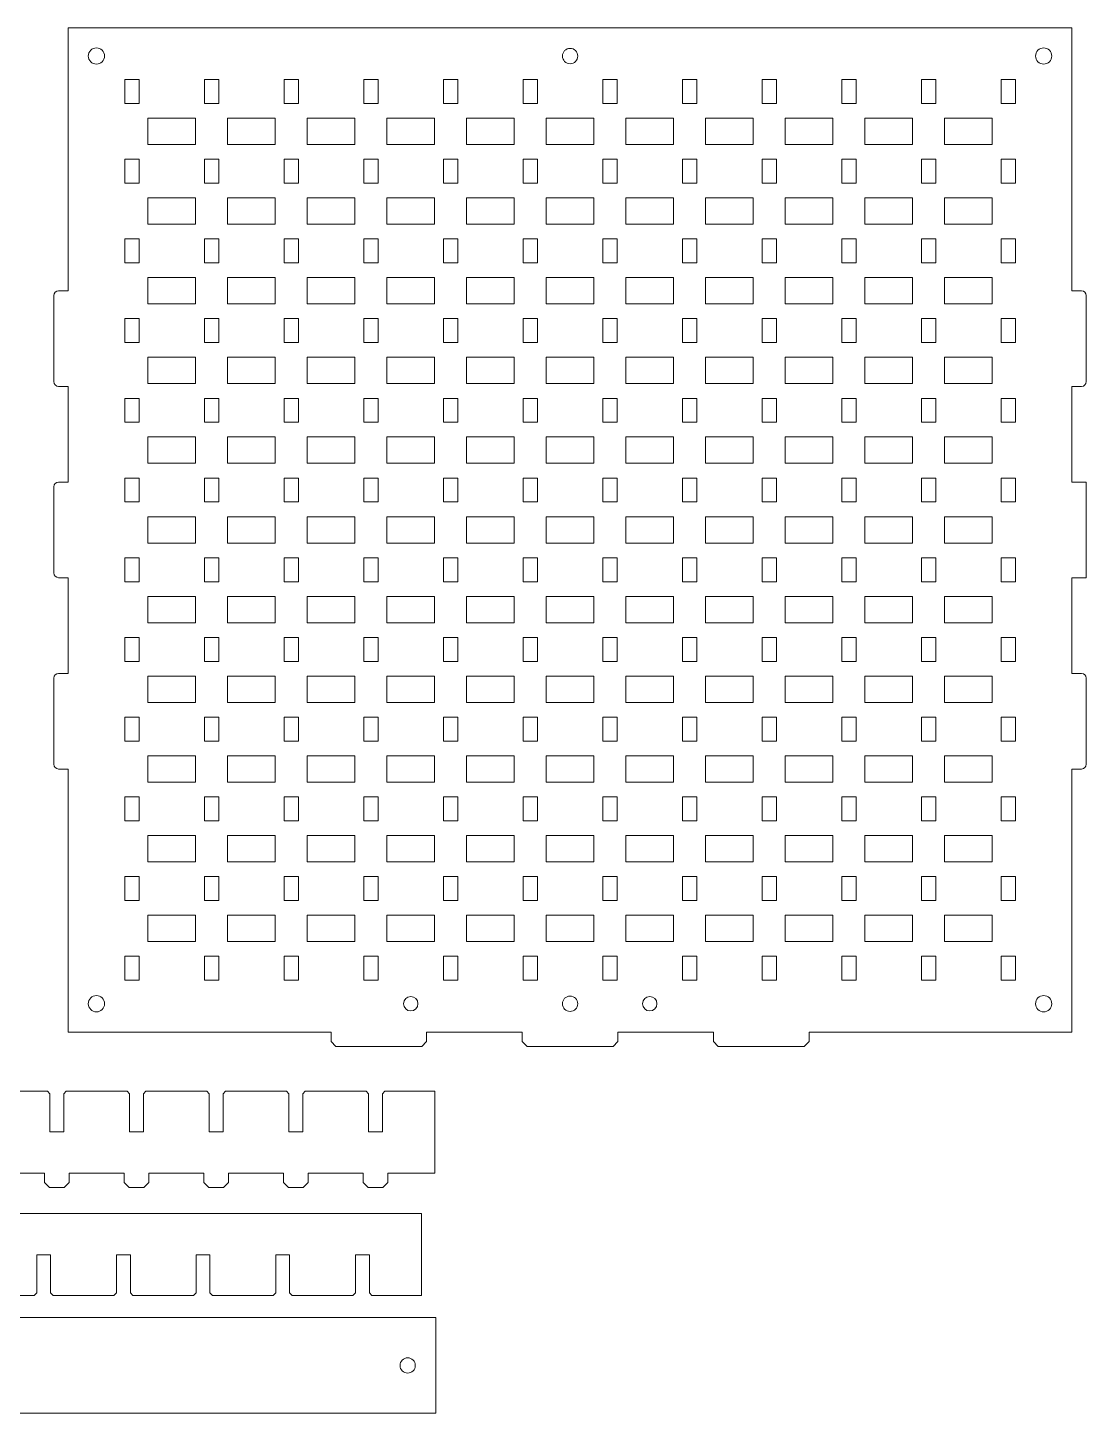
# Model space of a CAD drawing. Header units: millimetres. Extents: x 2 to 793, y 5 to 299.
# Drawn here: x 571.2 to 792.6, y 6.7 to 296.4 of the extents above; entities that cross this region are included whole.
import ezdxf

# ---------------------------------------------------------------- set-up
doc = ezdxf.new("R2010")
doc.units = ezdxf.units.MM
doc.layers.add('Visible (ANSI)', color=7, linetype='Continuous', lineweight=5)

msp = doc.modelspace()

# ---------------------------------------------------------------- linework, layer by layer
at = {"layer": 'Visible (ANSI)', "linetype": 'Continuous', "lineweight": 5}
for p, q in [((579.63, 296.39), (789.63, 296.39)), ((579.63, 241.39), (579.63, 296.39)), ((789.63, 296.39), (789.63, 241.39)), ((591.46, 280.56), (591.46, 285.56)), ((591.46, 285.56), (594.46, 285.56)), ((594.46, 285.56), (594.46, 280.56)), ((608.13, 280.56), (608.13, 285.56)), ((608.13, 285.56), (611.13, 285.56)), ((611.13, 285.56), (611.13, 280.56)), ((624.8, 280.56), (624.8, 285.56)), ((624.8, 285.56), (627.8, 285.56)), ((627.8, 285.56), (627.8, 280.56)), ((641.46, 280.56), (641.46, 285.56)), ((641.46, 285.56), (644.46, 285.56)), ((644.46, 285.56), (644.46, 280.56)), ((658.13, 280.56), (658.13, 285.56)), ((658.13, 285.56), (661.13, 285.56)), ((661.13, 285.56), (661.13, 280.56)), ((674.8, 280.56), (674.8, 285.56)), ((674.8, 285.56), (677.8, 285.56)), ((677.8, 285.56), (677.8, 280.56)), ((691.46, 280.56), (691.46, 285.56)), ((691.46, 285.56), (694.46, 285.56)), ((694.46, 285.56), (694.46, 280.56)), ((708.13, 280.56), (708.13, 285.56)), ((708.13, 285.56), (711.13, 285.56)), ((711.13, 285.56), (711.13, 280.56)), ((724.8, 280.56), (724.8, 285.56)), ((724.8, 285.56), (727.8, 285.56)), ((727.8, 285.56), (727.8, 280.56)), ((741.46, 280.56), (741.46, 285.56)), ((741.46, 285.56), (744.46, 285.56)), ((744.46, 285.56), (744.46, 280.56)), ((758.13, 280.56), (758.13, 285.56)), ((758.13, 285.56), (761.13, 285.56)), ((761.13, 285.56), (761.13, 280.56)), ((774.8, 280.56), (774.8, 285.56)), ((774.8, 285.56), (777.8, 285.56)), ((777.8, 285.56), (777.8, 280.56)), ((594.46, 280.56), (591.46, 280.56)), ((611.13, 280.56), (608.13, 280.56)), ((627.8, 280.56), (624.8, 280.56)), ((644.46, 280.56), (641.46, 280.56)), ((661.13, 280.56), (658.13, 280.56)), ((677.8, 280.56), (674.8, 280.56)), ((694.46, 280.56), (691.46, 280.56)), ((711.13, 280.56), (708.13, 280.56)), ((727.8, 280.56), (724.8, 280.56)), ((744.46, 280.56), (741.46, 280.56)), ((761.13, 280.56), (758.13, 280.56)), ((777.8, 280.56), (774.8, 280.56)), ((596.3, 271.97), (596.3, 277.47)), ((596.3, 277.47), (606.3, 277.47)), ((606.3, 277.47), (606.3, 271.97)), ((612.96, 271.97), (612.96, 277.47)), ((612.96, 277.47), (622.96, 277.47)), ((622.96, 277.47), (622.96, 271.97)), ((629.63, 271.97), (629.63, 277.47)), ((629.63, 277.47), (639.63, 277.47)), ((639.63, 277.47), (639.63, 271.97)), ((646.3, 271.97), (646.3, 277.47)), ((646.3, 277.47), (656.3, 277.47)), ((656.3, 277.47), (656.3, 271.97)), ((662.96, 271.97), (662.96, 277.47)), ((662.96, 277.47), (672.96, 277.47)), ((672.96, 277.47), (672.96, 271.97)), ((679.63, 271.97), (679.63, 277.47)), ((679.63, 277.47), (689.63, 277.47)), ((689.63, 277.47), (689.63, 271.97)), ((696.3, 271.97), (696.3, 277.47)), ((696.3, 277.47), (706.3, 277.47)), ((706.3, 277.47), (706.3, 271.97)), ((712.96, 271.97), (712.96, 277.47)), ((712.96, 277.47), (722.96, 277.47)), ((722.96, 277.47), (722.96, 271.97)), ((729.63, 271.97), (729.63, 277.47)), ((729.63, 277.47), (739.63, 277.47)), ((739.63, 277.47), (739.63, 271.97)), ((746.3, 271.97), (746.3, 277.47)), ((746.3, 277.47), (756.3, 277.47)), ((756.3, 277.47), (756.3, 271.97)), ((762.96, 271.97), (762.96, 277.47)), ((762.96, 277.47), (772.96, 277.47)), ((772.96, 277.47), (772.96, 271.97)), ((606.3, 271.97), (596.3, 271.97)), ((622.96, 271.97), (612.96, 271.97)), ((639.63, 271.97), (629.63, 271.97)), ((656.3, 271.97), (646.3, 271.97)), ((672.96, 271.97), (662.96, 271.97)), ((689.63, 271.97), (679.63, 271.97)), ((706.3, 271.97), (696.3, 271.97)), ((722.96, 271.97), (712.96, 271.97)), ((739.63, 271.97), (729.63, 271.97)), ((756.3, 271.97), (746.3, 271.97)), ((772.96, 271.97), (762.96, 271.97)), ((591.46, 263.89), (591.46, 268.89)), ((591.46, 268.89), (594.46, 268.89)), ((594.46, 268.89), (594.46, 263.89)), ((608.13, 263.89), (608.13, 268.89)), ((608.13, 268.89), (611.13, 268.89)), ((611.13, 268.89), (611.13, 263.89)), ((624.8, 263.89), (624.8, 268.89)), ((624.8, 268.89), (627.8, 268.89)), ((627.8, 268.89), (627.8, 263.89)), ((641.46, 263.89), (641.46, 268.89)), ((641.46, 268.89), (644.46, 268.89)), ((644.46, 268.89), (644.46, 263.89)), ((658.13, 263.89), (658.13, 268.89)), ((658.13, 268.89), (661.13, 268.89)), ((661.13, 268.89), (661.13, 263.89)), ((674.8, 263.89), (674.8, 268.89)), ((674.8, 268.89), (677.8, 268.89)), ((677.8, 268.89), (677.8, 263.89)), ((691.46, 263.89), (691.46, 268.89)), ((691.46, 268.89), (694.46, 268.89)), ((694.46, 268.89), (694.46, 263.89)), ((708.13, 263.89), (708.13, 268.89)), ((708.13, 268.89), (711.13, 268.89)), ((711.13, 268.89), (711.13, 263.89)), ((724.8, 263.89), (724.8, 268.89)), ((724.8, 268.89), (727.8, 268.89)), ((727.8, 268.89), (727.8, 263.89)), ((741.46, 263.89), (741.46, 268.89)), ((741.46, 268.89), (744.46, 268.89)), ((744.46, 268.89), (744.46, 263.89)), ((758.13, 263.89), (758.13, 268.89)), ((758.13, 268.89), (761.13, 268.89)), ((761.13, 268.89), (761.13, 263.89)), ((774.8, 263.89), (774.8, 268.89)), ((774.8, 268.89), (777.8, 268.89)), ((777.8, 268.89), (777.8, 263.89)), ((594.46, 263.89), (591.46, 263.89)), ((611.13, 263.89), (608.13, 263.89)), ((627.8, 263.89), (624.8, 263.89)), ((644.46, 263.89), (641.46, 263.89)), ((661.13, 263.89), (658.13, 263.89)), ((677.8, 263.89), (674.8, 263.89)), ((694.46, 263.89), (691.46, 263.89)), ((711.13, 263.89), (708.13, 263.89)), ((727.8, 263.89), (724.8, 263.89)), ((744.46, 263.89), (741.46, 263.89)), ((761.13, 263.89), (758.13, 263.89)), ((777.8, 263.89), (774.8, 263.89)), ((596.3, 255.31), (596.3, 260.81)), ((596.3, 260.81), (606.3, 260.81)), ((606.3, 260.81), (606.3, 255.31)), ((612.96, 255.31), (612.96, 260.81)), ((612.96, 260.81), (622.96, 260.81)), ((622.96, 260.81), (622.96, 255.31)), ((629.63, 255.31), (629.63, 260.81)), ((629.63, 260.81), (639.63, 260.81)), ((639.63, 260.81), (639.63, 255.31)), ((646.3, 255.31), (646.3, 260.81)), ((646.3, 260.81), (656.3, 260.81)), ((656.3, 260.81), (656.3, 255.31)), ((662.96, 255.31), (662.96, 260.81)), ((662.96, 260.81), (672.96, 260.81)), ((672.96, 260.81), (672.96, 255.31)), ((679.63, 255.31), (679.63, 260.81)), ((679.63, 260.81), (689.63, 260.81)), ((689.63, 260.81), (689.63, 255.31)), ((696.3, 255.31), (696.3, 260.81)), ((696.3, 260.81), (706.3, 260.81)), ((706.3, 260.81), (706.3, 255.31)), ((712.96, 255.31), (712.96, 260.81)), ((712.96, 260.81), (722.96, 260.81)), ((722.96, 260.81), (722.96, 255.31)), ((729.63, 255.31), (729.63, 260.81)), ((729.63, 260.81), (739.63, 260.81)), ((739.63, 260.81), (739.63, 255.31)), ((746.3, 255.31), (746.3, 260.81)), ((746.3, 260.81), (756.3, 260.81)), ((756.3, 260.81), (756.3, 255.31)), ((762.96, 255.31), (762.96, 260.81)), ((762.96, 260.81), (772.96, 260.81)), ((772.96, 260.81), (772.96, 255.31)), ((606.3, 255.31), (596.3, 255.31)), ((622.96, 255.31), (612.96, 255.31)), ((639.63, 255.31), (629.63, 255.31)), ((656.3, 255.31), (646.3, 255.31)), ((672.96, 255.31), (662.96, 255.31)), ((689.63, 255.31), (679.63, 255.31)), ((706.3, 255.31), (696.3, 255.31)), ((722.96, 255.31), (712.96, 255.31)), ((739.63, 255.31), (729.63, 255.31)), ((756.3, 255.31), (746.3, 255.31)), ((772.96, 255.31), (762.96, 255.31)), ((591.46, 247.22), (591.46, 252.22)), ((591.46, 252.22), (594.46, 252.22)), ((594.46, 252.22), (594.46, 247.22)), ((608.13, 247.22), (608.13, 252.22)), ((608.13, 252.22), (611.13, 252.22)), ((611.13, 252.22), (611.13, 247.22)), ((624.8, 247.22), (624.8, 252.22)), ((624.8, 252.22), (627.8, 252.22)), ((627.8, 252.22), (627.8, 247.22)), ((641.46, 247.22), (641.46, 252.22)), ((641.46, 252.22), (644.46, 252.22)), ((644.46, 252.22), (644.46, 247.22)), ((658.13, 247.22), (658.13, 252.22)), ((658.13, 252.22), (661.13, 252.22)), ((661.13, 252.22), (661.13, 247.22)), ((674.8, 247.22), (674.8, 252.22)), ((674.8, 252.22), (677.8, 252.22)), ((677.8, 252.22), (677.8, 247.22)), ((691.46, 247.22), (691.46, 252.22)), ((691.46, 252.22), (694.46, 252.22)), ((694.46, 252.22), (694.46, 247.22)), ((708.13, 247.22), (708.13, 252.22)), ((708.13, 252.22), (711.13, 252.22)), ((711.13, 252.22), (711.13, 247.22)), ((724.8, 247.22), (724.8, 252.22)), ((724.8, 252.22), (727.8, 252.22)), ((727.8, 252.22), (727.8, 247.22)), ((741.46, 247.22), (741.46, 252.22)), ((741.46, 252.22), (744.46, 252.22)), ((744.46, 252.22), (744.46, 247.22)), ((758.13, 247.22), (758.13, 252.22)), ((758.13, 252.22), (761.13, 252.22)), ((761.13, 252.22), (761.13, 247.22)), ((774.8, 247.22), (774.8, 252.22)), ((774.8, 252.22), (777.8, 252.22)), ((777.8, 252.22), (777.8, 247.22)), ((594.46, 247.22), (591.46, 247.22)), ((611.13, 247.22), (608.13, 247.22)), ((627.8, 247.22), (624.8, 247.22)), ((644.46, 247.22), (641.46, 247.22)), ((661.13, 247.22), (658.13, 247.22)), ((677.8, 247.22), (674.8, 247.22)), ((694.46, 247.22), (691.46, 247.22)), ((711.13, 247.22), (708.13, 247.22)), ((727.8, 247.22), (724.8, 247.22)), ((744.46, 247.22), (741.46, 247.22)), ((761.13, 247.22), (758.13, 247.22)), ((777.8, 247.22), (774.8, 247.22)), ((596.3, 238.64), (596.3, 244.14)), ((596.3, 244.14), (606.3, 244.14)), ((606.3, 244.14), (606.3, 238.64)), ((612.96, 238.64), (612.96, 244.14)), ((612.96, 244.14), (622.96, 244.14)), ((622.96, 244.14), (622.96, 238.64)), ((629.63, 238.64), (629.63, 244.14)), ((629.63, 244.14), (639.63, 244.14)), ((639.63, 244.14), (639.63, 238.64)), ((646.3, 238.64), (646.3, 244.14)), ((646.3, 244.14), (656.3, 244.14)), ((656.3, 244.14), (656.3, 238.64)), ((662.96, 238.64), (662.96, 244.14)), ((662.96, 244.14), (672.96, 244.14)), ((672.96, 244.14), (672.96, 238.64)), ((679.63, 238.64), (679.63, 244.14)), ((679.63, 244.14), (689.63, 244.14)), ((689.63, 244.14), (689.63, 238.64)), ((696.3, 238.64), (696.3, 244.14)), ((696.3, 244.14), (706.3, 244.14)), ((706.3, 244.14), (706.3, 238.64)), ((712.96, 238.64), (712.96, 244.14)), ((712.96, 244.14), (722.96, 244.14)), ((722.96, 244.14), (722.96, 238.64)), ((729.63, 238.64), (729.63, 244.14)), ((729.63, 244.14), (739.63, 244.14)), ((739.63, 244.14), (739.63, 238.64)), ((746.3, 238.64), (746.3, 244.14)), ((746.3, 244.14), (756.3, 244.14)), ((756.3, 244.14), (756.3, 238.64)), ((762.96, 238.64), (762.96, 244.14)), ((762.96, 244.14), (772.96, 244.14)), ((772.96, 244.14), (772.96, 238.64)), ((577.63, 241.39), (579.63, 241.39)), ((791.63, 241.39), (789.63, 241.39)), ((576.63, 222.39), (576.63, 240.39)), ((606.3, 238.64), (596.3, 238.64)), ((622.96, 238.64), (612.96, 238.64)), ((639.63, 238.64), (629.63, 238.64)), ((656.3, 238.64), (646.3, 238.64)), ((672.96, 238.64), (662.96, 238.64)), ((689.63, 238.64), (679.63, 238.64)), ((706.3, 238.64), (696.3, 238.64)), ((722.96, 238.64), (712.96, 238.64)), ((739.63, 238.64), (729.63, 238.64)), ((756.3, 238.64), (746.3, 238.64)), ((772.96, 238.64), (762.96, 238.64)), ((792.63, 222.39), (792.63, 240.39)), ((591.46, 230.56), (591.46, 235.56)), ((591.46, 235.56), (594.46, 235.56)), ((594.46, 235.56), (594.46, 230.56)), ((608.13, 230.56), (608.13, 235.56)), ((608.13, 235.56), (611.13, 235.56)), ((611.13, 235.56), (611.13, 230.56)), ((624.8, 230.56), (624.8, 235.56)), ((624.8, 235.56), (627.8, 235.56)), ((627.8, 235.56), (627.8, 230.56)), ((641.46, 230.56), (641.46, 235.56)), ((641.46, 235.56), (644.46, 235.56)), ((644.46, 235.56), (644.46, 230.56)), ((658.13, 230.56), (658.13, 235.56)), ((658.13, 235.56), (661.13, 235.56)), ((661.13, 235.56), (661.13, 230.56)), ((674.8, 230.56), (674.8, 235.56)), ((674.8, 235.56), (677.8, 235.56)), ((677.8, 235.56), (677.8, 230.56)), ((691.46, 230.56), (691.46, 235.56)), ((691.46, 235.56), (694.46, 235.56)), ((694.46, 235.56), (694.46, 230.56)), ((708.13, 230.56), (708.13, 235.56)), ((708.13, 235.56), (711.13, 235.56)), ((711.13, 235.56), (711.13, 230.56)), ((724.8, 230.56), (724.8, 235.56)), ((724.8, 235.56), (727.8, 235.56)), ((727.8, 235.56), (727.8, 230.56)), ((741.46, 230.56), (741.46, 235.56)), ((741.46, 235.56), (744.46, 235.56)), ((744.46, 235.56), (744.46, 230.56)), ((758.13, 230.56), (758.13, 235.56)), ((758.13, 235.56), (761.13, 235.56)), ((761.13, 235.56), (761.13, 230.56)), ((774.8, 230.56), (774.8, 235.56)), ((774.8, 235.56), (777.8, 235.56)), ((777.8, 235.56), (777.8, 230.56)), ((594.46, 230.56), (591.46, 230.56)), ((611.13, 230.56), (608.13, 230.56)), ((627.8, 230.56), (624.8, 230.56)), ((644.46, 230.56), (641.46, 230.56)), ((661.13, 230.56), (658.13, 230.56)), ((677.8, 230.56), (674.8, 230.56)), ((694.46, 230.56), (691.46, 230.56)), ((711.13, 230.56), (708.13, 230.56)), ((727.8, 230.56), (724.8, 230.56)), ((744.46, 230.56), (741.46, 230.56)), ((761.13, 230.56), (758.13, 230.56)), ((777.8, 230.56), (774.8, 230.56)), ((596.3, 221.97), (596.3, 227.47)), ((596.3, 227.47), (606.3, 227.47)), ((606.3, 227.47), (606.3, 221.97)), ((612.96, 221.97), (612.96, 227.47)), ((612.96, 227.47), (622.96, 227.47)), ((622.96, 227.47), (622.96, 221.97)), ((629.63, 221.97), (629.63, 227.47)), ((629.63, 227.47), (639.63, 227.47)), ((639.63, 227.47), (639.63, 221.97)), ((646.3, 221.97), (646.3, 227.47)), ((646.3, 227.47), (656.3, 227.47)), ((656.3, 227.47), (656.3, 221.97)), ((662.96, 221.97), (662.96, 227.47)), ((662.96, 227.47), (672.96, 227.47)), ((672.96, 227.47), (672.96, 221.97)), ((679.63, 221.97), (679.63, 227.47)), ((679.63, 227.47), (689.63, 227.47)), ((689.63, 227.47), (689.63, 221.97)), ((696.3, 221.97), (696.3, 227.47)), ((696.3, 227.47), (706.3, 227.47)), ((706.3, 227.47), (706.3, 221.97)), ((712.96, 221.97), (712.96, 227.47)), ((712.96, 227.47), (722.96, 227.47)), ((722.96, 227.47), (722.96, 221.97)), ((729.63, 221.97), (729.63, 227.47)), ((729.63, 227.47), (739.63, 227.47)), ((739.63, 227.47), (739.63, 221.97)), ((746.3, 221.97), (746.3, 227.47)), ((746.3, 227.47), (756.3, 227.47)), ((756.3, 227.47), (756.3, 221.97)), ((762.96, 221.97), (762.96, 227.47)), ((762.96, 227.47), (772.96, 227.47)), ((772.96, 227.47), (772.96, 221.97)), ((579.63, 221.39), (577.63, 221.39)), ((579.63, 201.39), (579.63, 221.39)), ((606.3, 221.97), (596.3, 221.97)), ((622.96, 221.97), (612.96, 221.97)), ((639.63, 221.97), (629.63, 221.97)), ((656.3, 221.97), (646.3, 221.97)), ((672.96, 221.97), (662.96, 221.97)), ((689.63, 221.97), (679.63, 221.97)), ((706.3, 221.97), (696.3, 221.97)), ((722.96, 221.97), (712.96, 221.97)), ((739.63, 221.97), (729.63, 221.97)), ((756.3, 221.97), (746.3, 221.97)), ((772.96, 221.97), (762.96, 221.97)), ((789.63, 221.39), (789.63, 201.39)), ((789.63, 221.39), (791.63, 221.39)), ((591.46, 213.89), (591.46, 218.89)), ((591.46, 218.89), (594.46, 218.89)), ((594.46, 218.89), (594.46, 213.89)), ((608.13, 213.89), (608.13, 218.89)), ((608.13, 218.89), (611.13, 218.89)), ((611.13, 218.89), (611.13, 213.89)), ((624.8, 213.89), (624.8, 218.89)), ((624.8, 218.89), (627.8, 218.89)), ((627.8, 218.89), (627.8, 213.89)), ((641.46, 213.89), (641.46, 218.89)), ((641.46, 218.89), (644.46, 218.89)), ((644.46, 218.89), (644.46, 213.89)), ((658.13, 213.89), (658.13, 218.89)), ((658.13, 218.89), (661.13, 218.89)), ((661.13, 218.89), (661.13, 213.89)), ((674.8, 213.89), (674.8, 218.89)), ((674.8, 218.89), (677.8, 218.89)), ((677.8, 218.89), (677.8, 213.89)), ((691.46, 213.89), (691.46, 218.89)), ((691.46, 218.89), (694.46, 218.89)), ((694.46, 218.89), (694.46, 213.89)), ((708.13, 213.89), (708.13, 218.89)), ((708.13, 218.89), (711.13, 218.89)), ((711.13, 218.89), (711.13, 213.89)), ((724.8, 213.89), (724.8, 218.89)), ((724.8, 218.89), (727.8, 218.89)), ((727.8, 218.89), (727.8, 213.89)), ((741.46, 213.89), (741.46, 218.89)), ((741.46, 218.89), (744.46, 218.89)), ((744.46, 218.89), (744.46, 213.89)), ((758.13, 213.89), (758.13, 218.89)), ((758.13, 218.89), (761.13, 218.89)), ((761.13, 218.89), (761.13, 213.89)), ((774.8, 213.89), (774.8, 218.89)), ((774.8, 218.89), (777.8, 218.89)), ((777.8, 218.89), (777.8, 213.89)), ((594.46, 213.89), (591.46, 213.89)), ((611.13, 213.89), (608.13, 213.89)), ((627.8, 213.89), (624.8, 213.89)), ((644.46, 213.89), (641.46, 213.89)), ((661.13, 213.89), (658.13, 213.89)), ((677.8, 213.89), (674.8, 213.89)), ((694.46, 213.89), (691.46, 213.89)), ((711.13, 213.89), (708.13, 213.89)), ((727.8, 213.89), (724.8, 213.89)), ((744.46, 213.89), (741.46, 213.89)), ((761.13, 213.89), (758.13, 213.89)), ((777.8, 213.89), (774.8, 213.89)), ((596.3, 205.31), (596.3, 210.81)), ((596.3, 210.81), (606.3, 210.81)), ((606.3, 210.81), (606.3, 205.31)), ((612.96, 205.31), (612.96, 210.81)), ((612.96, 210.81), (622.96, 210.81)), ((622.96, 210.81), (622.96, 205.31)), ((629.63, 205.31), (629.63, 210.81)), ((629.63, 210.81), (639.63, 210.81)), ((639.63, 210.81), (639.63, 205.31)), ((646.3, 205.31), (646.3, 210.81)), ((646.3, 210.81), (656.3, 210.81)), ((656.3, 210.81), (656.3, 205.31)), ((662.96, 205.31), (662.96, 210.81)), ((662.96, 210.81), (672.96, 210.81)), ((672.96, 210.81), (672.96, 205.31)), ((679.63, 205.31), (679.63, 210.81)), ((679.63, 210.81), (689.63, 210.81)), ((689.63, 210.81), (689.63, 205.31)), ((696.3, 205.31), (696.3, 210.81)), ((696.3, 210.81), (706.3, 210.81)), ((706.3, 210.81), (706.3, 205.31)), ((712.96, 205.31), (712.96, 210.81)), ((712.96, 210.81), (722.96, 210.81)), ((722.96, 210.81), (722.96, 205.31)), ((729.63, 205.31), (729.63, 210.81)), ((729.63, 210.81), (739.63, 210.81)), ((739.63, 210.81), (739.63, 205.31)), ((746.3, 205.31), (746.3, 210.81)), ((746.3, 210.81), (756.3, 210.81)), ((756.3, 210.81), (756.3, 205.31)), ((762.96, 205.31), (762.96, 210.81)), ((762.96, 210.81), (772.96, 210.81)), ((772.96, 210.81), (772.96, 205.31)), ((606.3, 205.31), (596.3, 205.31)), ((622.96, 205.31), (612.96, 205.31)), ((639.63, 205.31), (629.63, 205.31)), ((656.3, 205.31), (646.3, 205.31)), ((672.96, 205.31), (662.96, 205.31)), ((689.63, 205.31), (679.63, 205.31)), ((706.3, 205.31), (696.3, 205.31)), ((722.96, 205.31), (712.96, 205.31)), ((739.63, 205.31), (729.63, 205.31)), ((756.3, 205.31), (746.3, 205.31)), ((772.96, 205.31), (762.96, 205.31)), ((576.63, 182.39), (576.63, 200.39)), ((577.63, 201.39), (579.63, 201.39)), ((591.46, 197.22), (591.46, 202.22)), ((591.46, 202.22), (594.46, 202.22)), ((594.46, 202.22), (594.46, 197.22)), ((608.13, 197.22), (608.13, 202.22)), ((608.13, 202.22), (611.13, 202.22)), ((611.13, 202.22), (611.13, 197.22)), ((624.8, 197.22), (624.8, 202.22)), ((624.8, 202.22), (627.8, 202.22)), ((627.8, 202.22), (627.8, 197.22)), ((641.46, 197.22), (641.46, 202.22)), ((641.46, 202.22), (644.46, 202.22)), ((644.46, 202.22), (644.46, 197.22)), ((658.13, 197.22), (658.13, 202.22)), ((658.13, 202.22), (661.13, 202.22)), ((661.13, 202.22), (661.13, 197.22)), ((674.8, 197.22), (674.8, 202.22)), ((674.8, 202.22), (677.8, 202.22)), ((677.8, 202.22), (677.8, 197.22)), ((691.46, 197.22), (691.46, 202.22)), ((691.46, 202.22), (694.46, 202.22)), ((694.46, 202.22), (694.46, 197.22)), ((708.13, 197.22), (708.13, 202.22)), ((708.13, 202.22), (711.13, 202.22)), ((711.13, 202.22), (711.13, 197.22)), ((724.8, 197.22), (724.8, 202.22)), ((724.8, 202.22), (727.8, 202.22)), ((727.8, 202.22), (727.8, 197.22)), ((741.46, 197.22), (741.46, 202.22)), ((741.46, 202.22), (744.46, 202.22)), ((744.46, 202.22), (744.46, 197.22)), ((758.13, 197.22), (758.13, 202.22)), ((758.13, 202.22), (761.13, 202.22)), ((761.13, 202.22), (761.13, 197.22)), ((774.8, 197.22), (774.8, 202.22)), ((774.8, 202.22), (777.8, 202.22)), ((777.8, 202.22), (777.8, 197.22)), ((792.63, 201.39), (789.63, 201.39)), ((792.63, 181.39), (792.63, 201.39)), ((594.46, 197.22), (591.46, 197.22)), ((611.13, 197.22), (608.13, 197.22)), ((627.8, 197.22), (624.8, 197.22)), ((644.46, 197.22), (641.46, 197.22)), ((661.13, 197.22), (658.13, 197.22)), ((677.8, 197.22), (674.8, 197.22)), ((694.46, 197.22), (691.46, 197.22)), ((711.13, 197.22), (708.13, 197.22)), ((727.8, 197.22), (724.8, 197.22)), ((744.46, 197.22), (741.46, 197.22)), ((761.13, 197.22), (758.13, 197.22)), ((777.8, 197.22), (774.8, 197.22)), ((596.3, 188.64), (596.3, 194.14)), ((596.3, 194.14), (606.3, 194.14)), ((606.3, 194.14), (606.3, 188.64)), ((612.96, 188.64), (612.96, 194.14)), ((612.96, 194.14), (622.96, 194.14)), ((622.96, 194.14), (622.96, 188.64)), ((629.63, 188.64), (629.63, 194.14)), ((629.63, 194.14), (639.63, 194.14)), ((639.63, 194.14), (639.63, 188.64)), ((646.3, 188.64), (646.3, 194.14)), ((646.3, 194.14), (656.3, 194.14)), ((656.3, 194.14), (656.3, 188.64)), ((662.96, 188.64), (662.96, 194.14)), ((662.96, 194.14), (672.96, 194.14)), ((672.96, 194.14), (672.96, 188.64)), ((679.63, 188.64), (679.63, 194.14)), ((679.63, 194.14), (689.63, 194.14)), ((689.63, 194.14), (689.63, 188.64)), ((696.3, 188.64), (696.3, 194.14)), ((696.3, 194.14), (706.3, 194.14)), ((706.3, 194.14), (706.3, 188.64)), ((712.96, 188.64), (712.96, 194.14)), ((712.96, 194.14), (722.96, 194.14)), ((722.96, 194.14), (722.96, 188.64)), ((729.63, 188.64), (729.63, 194.14)), ((729.63, 194.14), (739.63, 194.14)), ((739.63, 194.14), (739.63, 188.64)), ((746.3, 188.64), (746.3, 194.14)), ((746.3, 194.14), (756.3, 194.14)), ((756.3, 194.14), (756.3, 188.64)), ((762.96, 188.64), (762.96, 194.14)), ((762.96, 194.14), (772.96, 194.14)), ((772.96, 194.14), (772.96, 188.64)), ((606.3, 188.64), (596.3, 188.64)), ((622.96, 188.64), (612.96, 188.64)), ((639.63, 188.64), (629.63, 188.64)), ((656.3, 188.64), (646.3, 188.64)), ((672.96, 188.64), (662.96, 188.64)), ((689.63, 188.64), (679.63, 188.64)), ((706.3, 188.64), (696.3, 188.64)), ((722.96, 188.64), (712.96, 188.64)), ((739.63, 188.64), (729.63, 188.64)), ((756.3, 188.64), (746.3, 188.64)), ((772.96, 188.64), (762.96, 188.64)), ((591.46, 180.56), (591.46, 185.56)), ((591.46, 185.56), (594.46, 185.56)), ((594.46, 185.56), (594.46, 180.56)), ((608.13, 180.56), (608.13, 185.56)), ((608.13, 185.56), (611.13, 185.56)), ((611.13, 185.56), (611.13, 180.56)), ((624.8, 180.56), (624.8, 185.56)), ((624.8, 185.56), (627.8, 185.56)), ((627.8, 185.56), (627.8, 180.56)), ((641.46, 180.56), (641.46, 185.56)), ((641.46, 185.56), (644.46, 185.56)), ((644.46, 185.56), (644.46, 180.56)), ((658.13, 180.56), (658.13, 185.56)), ((658.13, 185.56), (661.13, 185.56)), ((661.13, 185.56), (661.13, 180.56)), ((674.8, 180.56), (674.8, 185.56)), ((674.8, 185.56), (677.8, 185.56)), ((677.8, 185.56), (677.8, 180.56)), ((691.46, 180.56), (691.46, 185.56)), ((691.46, 185.56), (694.46, 185.56)), ((694.46, 185.56), (694.46, 180.56)), ((708.13, 180.56), (708.13, 185.56)), ((708.13, 185.56), (711.13, 185.56)), ((711.13, 185.56), (711.13, 180.56)), ((724.8, 180.56), (724.8, 185.56)), ((724.8, 185.56), (727.8, 185.56)), ((727.8, 185.56), (727.8, 180.56)), ((741.46, 180.56), (741.46, 185.56)), ((741.46, 185.56), (744.46, 185.56)), ((744.46, 185.56), (744.46, 180.56)), ((758.13, 180.56), (758.13, 185.56)), ((758.13, 185.56), (761.13, 185.56)), ((761.13, 185.56), (761.13, 180.56)), ((774.8, 180.56), (774.8, 185.56)), ((774.8, 185.56), (777.8, 185.56)), ((777.8, 185.56), (777.8, 180.56)), ((579.63, 181.39), (577.63, 181.39)), ((579.63, 161.39), (579.63, 181.39)), ((594.46, 180.56), (591.46, 180.56)), ((611.13, 180.56), (608.13, 180.56)), ((627.8, 180.56), (624.8, 180.56)), ((644.46, 180.56), (641.46, 180.56)), ((661.13, 180.56), (658.13, 180.56)), ((677.8, 180.56), (674.8, 180.56)), ((694.46, 180.56), (691.46, 180.56)), ((711.13, 180.56), (708.13, 180.56)), ((727.8, 180.56), (724.8, 180.56)), ((744.46, 180.56), (741.46, 180.56)), ((761.13, 180.56), (758.13, 180.56)), ((777.8, 180.56), (774.8, 180.56)), ((789.63, 181.39), (789.63, 161.39)), ((789.63, 181.39), (792.63, 181.39)), ((596.3, 171.97), (596.3, 177.47)), ((596.3, 177.47), (606.3, 177.47)), ((606.3, 177.47), (606.3, 171.97)), ((612.96, 171.97), (612.96, 177.47)), ((612.96, 177.47), (622.96, 177.47)), ((622.96, 177.47), (622.96, 171.97)), ((629.63, 171.97), (629.63, 177.47)), ((629.63, 177.47), (639.63, 177.47)), ((639.63, 177.47), (639.63, 171.97)), ((646.3, 171.97), (646.3, 177.47)), ((646.3, 177.47), (656.3, 177.47)), ((656.3, 177.47), (656.3, 171.97)), ((662.96, 171.97), (662.96, 177.47)), ((662.96, 177.47), (672.96, 177.47)), ((672.96, 177.47), (672.96, 171.97)), ((679.63, 171.97), (679.63, 177.47)), ((679.63, 177.47), (689.63, 177.47)), ((689.63, 177.47), (689.63, 171.97)), ((696.3, 171.97), (696.3, 177.47)), ((696.3, 177.47), (706.3, 177.47)), ((706.3, 177.47), (706.3, 171.97)), ((712.96, 171.97), (712.96, 177.47)), ((712.96, 177.47), (722.96, 177.47)), ((722.96, 177.47), (722.96, 171.97)), ((729.63, 171.97), (729.63, 177.47)), ((729.63, 177.47), (739.63, 177.47)), ((739.63, 177.47), (739.63, 171.97)), ((746.3, 171.97), (746.3, 177.47)), ((746.3, 177.47), (756.3, 177.47)), ((756.3, 177.47), (756.3, 171.97)), ((762.96, 171.97), (762.96, 177.47)), ((762.96, 177.47), (772.96, 177.47)), ((772.96, 177.47), (772.96, 171.97)), ((606.3, 171.97), (596.3, 171.97)), ((622.96, 171.97), (612.96, 171.97)), ((639.63, 171.97), (629.63, 171.97)), ((656.3, 171.97), (646.3, 171.97)), ((672.96, 171.97), (662.96, 171.97)), ((689.63, 171.97), (679.63, 171.97)), ((706.3, 171.97), (696.3, 171.97)), ((722.96, 171.97), (712.96, 171.97)), ((739.63, 171.97), (729.63, 171.97)), ((756.3, 171.97), (746.3, 171.97)), ((772.96, 171.97), (762.96, 171.97)), ((591.46, 163.89), (591.46, 168.89)), ((591.46, 168.89), (594.46, 168.89)), ((594.46, 168.89), (594.46, 163.89)), ((608.13, 163.89), (608.13, 168.89)), ((608.13, 168.89), (611.13, 168.89)), ((611.13, 168.89), (611.13, 163.89)), ((624.8, 163.89), (624.8, 168.89)), ((624.8, 168.89), (627.8, 168.89)), ((627.8, 168.89), (627.8, 163.89)), ((641.46, 163.89), (641.46, 168.89)), ((641.46, 168.89), (644.46, 168.89)), ((644.46, 168.89), (644.46, 163.89)), ((658.13, 163.89), (658.13, 168.89)), ((658.13, 168.89), (661.13, 168.89)), ((661.13, 168.89), (661.13, 163.89)), ((674.8, 163.89), (674.8, 168.89)), ((674.8, 168.89), (677.8, 168.89)), ((677.8, 168.89), (677.8, 163.89)), ((691.46, 163.89), (691.46, 168.89)), ((691.46, 168.89), (694.46, 168.89)), ((694.46, 168.89), (694.46, 163.89)), ((708.13, 163.89), (708.13, 168.89)), ((708.13, 168.89), (711.13, 168.89)), ((711.13, 168.89), (711.13, 163.89)), ((724.8, 163.89), (724.8, 168.89)), ((724.8, 168.89), (727.8, 168.89)), ((727.8, 168.89), (727.8, 163.89)), ((741.46, 163.89), (741.46, 168.89)), ((741.46, 168.89), (744.46, 168.89)), ((744.46, 168.89), (744.46, 163.89)), ((758.13, 163.89), (758.13, 168.89)), ((758.13, 168.89), (761.13, 168.89)), ((761.13, 168.89), (761.13, 163.89)), ((774.8, 163.89), (774.8, 168.89)), ((774.8, 168.89), (777.8, 168.89)), ((777.8, 168.89), (777.8, 163.89)), ((594.46, 163.89), (591.46, 163.89)), ((611.13, 163.89), (608.13, 163.89)), ((627.8, 163.89), (624.8, 163.89)), ((644.46, 163.89), (641.46, 163.89)), ((661.13, 163.89), (658.13, 163.89)), ((677.8, 163.89), (674.8, 163.89)), ((694.46, 163.89), (691.46, 163.89)), ((711.13, 163.89), (708.13, 163.89)), ((727.8, 163.89), (724.8, 163.89)), ((744.46, 163.89), (741.46, 163.89)), ((761.13, 163.89), (758.13, 163.89)), ((777.8, 163.89), (774.8, 163.89)), ((576.63, 142.39), (576.63, 160.39)), ((577.63, 161.39), (579.63, 161.39)), ((596.3, 155.31), (596.3, 160.81)), ((596.3, 160.81), (606.3, 160.81)), ((606.3, 160.81), (606.3, 155.31)), ((612.96, 155.31), (612.96, 160.81)), ((612.96, 160.81), (622.96, 160.81)), ((622.96, 160.81), (622.96, 155.31)), ((629.63, 155.31), (629.63, 160.81)), ((629.63, 160.81), (639.63, 160.81)), ((639.63, 160.81), (639.63, 155.31)), ((646.3, 155.31), (646.3, 160.81)), ((646.3, 160.81), (656.3, 160.81)), ((656.3, 160.81), (656.3, 155.31)), ((662.96, 155.31), (662.96, 160.81)), ((662.96, 160.81), (672.96, 160.81)), ((672.96, 160.81), (672.96, 155.31)), ((679.63, 155.31), (679.63, 160.81)), ((679.63, 160.81), (689.63, 160.81)), ((689.63, 160.81), (689.63, 155.31)), ((696.3, 155.31), (696.3, 160.81)), ((696.3, 160.81), (706.3, 160.81)), ((706.3, 160.81), (706.3, 155.31)), ((712.96, 155.31), (712.96, 160.81)), ((712.96, 160.81), (722.96, 160.81)), ((722.96, 160.81), (722.96, 155.31)), ((729.63, 155.31), (729.63, 160.81)), ((729.63, 160.81), (739.63, 160.81)), ((739.63, 160.81), (739.63, 155.31)), ((746.3, 155.31), (746.3, 160.81)), ((746.3, 160.81), (756.3, 160.81)), ((756.3, 160.81), (756.3, 155.31)), ((762.96, 155.31), (762.96, 160.81)), ((762.96, 160.81), (772.96, 160.81)), ((772.96, 160.81), (772.96, 155.31)), ((791.63, 161.39), (789.63, 161.39)), ((792.63, 142.39), (792.63, 160.39)), ((606.3, 155.31), (596.3, 155.31)), ((622.96, 155.31), (612.96, 155.31)), ((639.63, 155.31), (629.63, 155.31)), ((656.3, 155.31), (646.3, 155.31)), ((672.96, 155.31), (662.96, 155.31)), ((689.63, 155.31), (679.63, 155.31)), ((706.3, 155.31), (696.3, 155.31)), ((722.96, 155.31), (712.96, 155.31)), ((739.63, 155.31), (729.63, 155.31)), ((756.3, 155.31), (746.3, 155.31)), ((772.96, 155.31), (762.96, 155.31)), ((591.46, 147.22), (591.46, 152.22)), ((591.46, 152.22), (594.46, 152.22)), ((594.46, 152.22), (594.46, 147.22)), ((608.13, 147.22), (608.13, 152.22)), ((608.13, 152.22), (611.13, 152.22)), ((611.13, 152.22), (611.13, 147.22)), ((624.8, 147.22), (624.8, 152.22)), ((624.8, 152.22), (627.8, 152.22)), ((627.8, 152.22), (627.8, 147.22)), ((641.46, 147.22), (641.46, 152.22)), ((641.46, 152.22), (644.46, 152.22)), ((644.46, 152.22), (644.46, 147.22)), ((658.13, 147.22), (658.13, 152.22)), ((658.13, 152.22), (661.13, 152.22)), ((661.13, 152.22), (661.13, 147.22)), ((674.8, 147.22), (674.8, 152.22)), ((674.8, 152.22), (677.8, 152.22)), ((677.8, 152.22), (677.8, 147.22)), ((691.46, 147.22), (691.46, 152.22)), ((691.46, 152.22), (694.46, 152.22)), ((694.46, 152.22), (694.46, 147.22)), ((708.13, 147.22), (708.13, 152.22)), ((708.13, 152.22), (711.13, 152.22)), ((711.13, 152.22), (711.13, 147.22)), ((724.8, 147.22), (724.8, 152.22)), ((724.8, 152.22), (727.8, 152.22)), ((727.8, 152.22), (727.8, 147.22)), ((741.46, 147.22), (741.46, 152.22)), ((741.46, 152.22), (744.46, 152.22)), ((744.46, 152.22), (744.46, 147.22)), ((758.13, 147.22), (758.13, 152.22)), ((758.13, 152.22), (761.13, 152.22)), ((761.13, 152.22), (761.13, 147.22)), ((774.8, 147.22), (774.8, 152.22)), ((774.8, 152.22), (777.8, 152.22)), ((777.8, 152.22), (777.8, 147.22)), ((594.46, 147.22), (591.46, 147.22)), ((611.13, 147.22), (608.13, 147.22)), ((627.8, 147.22), (624.8, 147.22)), ((644.46, 147.22), (641.46, 147.22)), ((661.13, 147.22), (658.13, 147.22)), ((677.8, 147.22), (674.8, 147.22)), ((694.46, 147.22), (691.46, 147.22)), ((711.13, 147.22), (708.13, 147.22)), ((727.8, 147.22), (724.8, 147.22)), ((744.46, 147.22), (741.46, 147.22)), ((761.13, 147.22), (758.13, 147.22)), ((777.8, 147.22), (774.8, 147.22)), ((596.3, 138.64), (596.3, 144.14)), ((596.3, 144.14), (606.3, 144.14)), ((606.3, 144.14), (606.3, 138.64)), ((612.96, 138.64), (612.96, 144.14)), ((612.96, 144.14), (622.96, 144.14)), ((622.96, 144.14), (622.96, 138.64)), ((629.63, 138.64), (629.63, 144.14)), ((629.63, 144.14), (639.63, 144.14)), ((639.63, 144.14), (639.63, 138.64)), ((646.3, 138.64), (646.3, 144.14)), ((646.3, 144.14), (656.3, 144.14)), ((656.3, 144.14), (656.3, 138.64)), ((662.96, 138.64), (662.96, 144.14)), ((662.96, 144.14), (672.96, 144.14)), ((672.96, 144.14), (672.96, 138.64)), ((679.63, 138.64), (679.63, 144.14)), ((679.63, 144.14), (689.63, 144.14)), ((689.63, 144.14), (689.63, 138.64)), ((696.3, 138.64), (696.3, 144.14)), ((696.3, 144.14), (706.3, 144.14)), ((706.3, 144.14), (706.3, 138.64)), ((712.96, 138.64), (712.96, 144.14)), ((712.96, 144.14), (722.96, 144.14)), ((722.96, 144.14), (722.96, 138.64)), ((729.63, 138.64), (729.63, 144.14)), ((729.63, 144.14), (739.63, 144.14)), ((739.63, 144.14), (739.63, 138.64)), ((746.3, 138.64), (746.3, 144.14)), ((746.3, 144.14), (756.3, 144.14)), ((756.3, 144.14), (756.3, 138.64)), ((762.96, 138.64), (762.96, 144.14)), ((762.96, 144.14), (772.96, 144.14)), ((772.96, 144.14), (772.96, 138.64)), ((579.63, 141.39), (577.63, 141.39)), ((579.63, 86.39), (579.63, 141.39)), ((789.63, 141.39), (789.63, 86.39)), ((789.63, 141.39), (791.63, 141.39)), ((606.3, 138.64), (596.3, 138.64)), ((622.96, 138.64), (612.96, 138.64)), ((639.63, 138.64), (629.63, 138.64)), ((656.3, 138.64), (646.3, 138.64)), ((672.96, 138.64), (662.96, 138.64)), ((689.63, 138.64), (679.63, 138.64)), ((706.3, 138.64), (696.3, 138.64)), ((722.96, 138.64), (712.96, 138.64)), ((739.63, 138.64), (729.63, 138.64)), ((756.3, 138.64), (746.3, 138.64)), ((772.96, 138.64), (762.96, 138.64)), ((591.46, 130.56), (591.46, 135.56)), ((591.46, 135.56), (594.46, 135.56)), ((594.46, 135.56), (594.46, 130.56)), ((608.13, 130.56), (608.13, 135.56)), ((608.13, 135.56), (611.13, 135.56)), ((611.13, 135.56), (611.13, 130.56)), ((624.8, 130.56), (624.8, 135.56)), ((624.8, 135.56), (627.8, 135.56)), ((627.8, 135.56), (627.8, 130.56)), ((641.46, 130.56), (641.46, 135.56)), ((641.46, 135.56), (644.46, 135.56)), ((644.46, 135.56), (644.46, 130.56)), ((658.13, 130.56), (658.13, 135.56)), ((658.13, 135.56), (661.13, 135.56)), ((661.13, 135.56), (661.13, 130.56)), ((674.8, 130.56), (674.8, 135.56)), ((674.8, 135.56), (677.8, 135.56)), ((677.8, 135.56), (677.8, 130.56)), ((691.46, 130.56), (691.46, 135.56)), ((691.46, 135.56), (694.46, 135.56)), ((694.46, 135.56), (694.46, 130.56)), ((708.13, 130.56), (708.13, 135.56)), ((708.13, 135.56), (711.13, 135.56)), ((711.13, 135.56), (711.13, 130.56)), ((724.8, 130.56), (724.8, 135.56)), ((724.8, 135.56), (727.8, 135.56)), ((727.8, 135.56), (727.8, 130.56)), ((741.46, 130.56), (741.46, 135.56)), ((741.46, 135.56), (744.46, 135.56)), ((744.46, 135.56), (744.46, 130.56)), ((758.13, 130.56), (758.13, 135.56)), ((758.13, 135.56), (761.13, 135.56)), ((761.13, 135.56), (761.13, 130.56)), ((774.8, 130.56), (774.8, 135.56)), ((774.8, 135.56), (777.8, 135.56)), ((777.8, 135.56), (777.8, 130.56)), ((594.46, 130.56), (591.46, 130.56)), ((611.13, 130.56), (608.13, 130.56)), ((627.8, 130.56), (624.8, 130.56)), ((644.46, 130.56), (641.46, 130.56)), ((661.13, 130.56), (658.13, 130.56)), ((677.8, 130.56), (674.8, 130.56)), ((694.46, 130.56), (691.46, 130.56)), ((711.13, 130.56), (708.13, 130.56)), ((727.8, 130.56), (724.8, 130.56)), ((744.46, 130.56), (741.46, 130.56)), ((761.13, 130.56), (758.13, 130.56)), ((777.8, 130.56), (774.8, 130.56)), ((596.3, 121.97), (596.3, 127.47)), ((596.3, 127.47), (606.3, 127.47)), ((606.3, 127.47), (606.3, 121.97)), ((612.96, 121.97), (612.96, 127.47)), ((612.96, 127.47), (622.96, 127.47)), ((622.96, 127.47), (622.96, 121.97)), ((629.63, 121.97), (629.63, 127.47)), ((629.63, 127.47), (639.63, 127.47)), ((639.63, 127.47), (639.63, 121.97)), ((646.3, 121.97), (646.3, 127.47)), ((646.3, 127.47), (656.3, 127.47)), ((656.3, 127.47), (656.3, 121.97)), ((662.96, 121.97), (662.96, 127.47)), ((662.96, 127.47), (672.96, 127.47)), ((672.96, 127.47), (672.96, 121.97)), ((679.63, 121.97), (679.63, 127.47)), ((679.63, 127.47), (689.63, 127.47)), ((689.63, 127.47), (689.63, 121.97)), ((696.3, 121.97), (696.3, 127.47)), ((696.3, 127.47), (706.3, 127.47)), ((706.3, 127.47), (706.3, 121.97)), ((712.96, 121.97), (712.96, 127.47)), ((712.96, 127.47), (722.96, 127.47)), ((722.96, 127.47), (722.96, 121.97)), ((729.63, 121.97), (729.63, 127.47)), ((729.63, 127.47), (739.63, 127.47)), ((739.63, 127.47), (739.63, 121.97)), ((746.3, 121.97), (746.3, 127.47)), ((746.3, 127.47), (756.3, 127.47)), ((756.3, 127.47), (756.3, 121.97)), ((762.96, 121.97), (762.96, 127.47)), ((762.96, 127.47), (772.96, 127.47)), ((772.96, 127.47), (772.96, 121.97)), ((606.3, 121.97), (596.3, 121.97)), ((622.96, 121.97), (612.96, 121.97)), ((639.63, 121.97), (629.63, 121.97)), ((656.3, 121.97), (646.3, 121.97)), ((672.96, 121.97), (662.96, 121.97)), ((689.63, 121.97), (679.63, 121.97)), ((706.3, 121.97), (696.3, 121.97)), ((722.96, 121.97), (712.96, 121.97)), ((739.63, 121.97), (729.63, 121.97)), ((756.3, 121.97), (746.3, 121.97)), ((772.96, 121.97), (762.96, 121.97)), ((591.46, 113.89), (591.46, 118.89)), ((591.46, 118.89), (594.46, 118.89)), ((594.46, 118.89), (594.46, 113.89)), ((608.13, 113.89), (608.13, 118.89)), ((608.13, 118.89), (611.13, 118.89)), ((611.13, 118.89), (611.13, 113.89)), ((624.8, 113.89), (624.8, 118.89)), ((624.8, 118.89), (627.8, 118.89)), ((627.8, 118.89), (627.8, 113.89)), ((641.46, 113.89), (641.46, 118.89)), ((641.46, 118.89), (644.46, 118.89)), ((644.46, 118.89), (644.46, 113.89)), ((658.13, 113.89), (658.13, 118.89)), ((658.13, 118.89), (661.13, 118.89)), ((661.13, 118.89), (661.13, 113.89)), ((674.8, 113.89), (674.8, 118.89)), ((674.8, 118.89), (677.8, 118.89)), ((677.8, 118.89), (677.8, 113.89)), ((691.46, 113.89), (691.46, 118.89)), ((691.46, 118.89), (694.46, 118.89)), ((694.46, 118.89), (694.46, 113.89)), ((708.13, 113.89), (708.13, 118.89)), ((708.13, 118.89), (711.13, 118.89)), ((711.13, 118.89), (711.13, 113.89)), ((724.8, 113.89), (724.8, 118.89)), ((724.8, 118.89), (727.8, 118.89)), ((727.8, 118.89), (727.8, 113.89)), ((741.46, 113.89), (741.46, 118.89)), ((741.46, 118.89), (744.46, 118.89)), ((744.46, 118.89), (744.46, 113.89)), ((758.13, 113.89), (758.13, 118.89)), ((758.13, 118.89), (761.13, 118.89)), ((761.13, 118.89), (761.13, 113.89)), ((774.8, 113.89), (774.8, 118.89)), ((774.8, 118.89), (777.8, 118.89)), ((777.8, 118.89), (777.8, 113.89)), ((594.46, 113.89), (591.46, 113.89)), ((611.13, 113.89), (608.13, 113.89)), ((627.8, 113.89), (624.8, 113.89)), ((644.46, 113.89), (641.46, 113.89)), ((661.13, 113.89), (658.13, 113.89)), ((677.8, 113.89), (674.8, 113.89)), ((694.46, 113.89), (691.46, 113.89)), ((711.13, 113.89), (708.13, 113.89)), ((727.8, 113.89), (724.8, 113.89)), ((744.46, 113.89), (741.46, 113.89)), ((761.13, 113.89), (758.13, 113.89)), ((777.8, 113.89), (774.8, 113.89)), ((596.3, 105.31), (596.3, 110.81)), ((596.3, 110.81), (606.3, 110.81)), ((606.3, 110.81), (606.3, 105.31)), ((612.96, 105.31), (612.96, 110.81)), ((612.96, 110.81), (622.96, 110.81)), ((622.96, 110.81), (622.96, 105.31)), ((629.63, 105.31), (629.63, 110.81)), ((629.63, 110.81), (639.63, 110.81)), ((639.63, 110.81), (639.63, 105.31)), ((646.3, 105.31), (646.3, 110.81)), ((646.3, 110.81), (656.3, 110.81)), ((656.3, 110.81), (656.3, 105.31)), ((662.96, 105.31), (662.96, 110.81)), ((662.96, 110.81), (672.96, 110.81)), ((672.96, 110.81), (672.96, 105.31)), ((679.63, 105.31), (679.63, 110.81)), ((679.63, 110.81), (689.63, 110.81)), ((689.63, 110.81), (689.63, 105.31)), ((696.3, 105.31), (696.3, 110.81)), ((696.3, 110.81), (706.3, 110.81)), ((706.3, 110.81), (706.3, 105.31)), ((712.96, 105.31), (712.96, 110.81)), ((712.96, 110.81), (722.96, 110.81)), ((722.96, 110.81), (722.96, 105.31)), ((729.63, 105.31), (729.63, 110.81)), ((729.63, 110.81), (739.63, 110.81)), ((739.63, 110.81), (739.63, 105.31)), ((746.3, 105.31), (746.3, 110.81)), ((746.3, 110.81), (756.3, 110.81)), ((756.3, 110.81), (756.3, 105.31)), ((762.96, 105.31), (762.96, 110.81)), ((762.96, 110.81), (772.96, 110.81)), ((772.96, 110.81), (772.96, 105.31)), ((606.3, 105.31), (596.3, 105.31)), ((622.96, 105.31), (612.96, 105.31)), ((639.63, 105.31), (629.63, 105.31)), ((656.3, 105.31), (646.3, 105.31)), ((672.96, 105.31), (662.96, 105.31)), ((689.63, 105.31), (679.63, 105.31)), ((706.3, 105.31), (696.3, 105.31)), ((722.96, 105.31), (712.96, 105.31)), ((739.63, 105.31), (729.63, 105.31)), ((756.3, 105.31), (746.3, 105.31)), ((772.96, 105.31), (762.96, 105.31)), ((591.46, 97.22), (591.46, 102.22)), ((591.46, 102.22), (594.46, 102.22)), ((594.46, 102.22), (594.46, 97.22)), ((608.13, 97.22), (608.13, 102.22)), ((608.13, 102.22), (611.13, 102.22)), ((611.13, 102.22), (611.13, 97.22)), ((624.8, 97.22), (624.8, 102.22)), ((624.8, 102.22), (627.8, 102.22)), ((627.8, 102.22), (627.8, 97.22)), ((641.46, 97.22), (641.46, 102.22)), ((641.46, 102.22), (644.46, 102.22)), ((644.46, 102.22), (644.46, 97.22)), ((658.13, 97.22), (658.13, 102.22)), ((658.13, 102.22), (661.13, 102.22)), ((661.13, 102.22), (661.13, 97.22)), ((674.8, 97.22), (674.8, 102.22)), ((674.8, 102.22), (677.8, 102.22)), ((677.8, 102.22), (677.8, 97.22)), ((691.46, 97.22), (691.46, 102.22)), ((691.46, 102.22), (694.46, 102.22)), ((694.46, 102.22), (694.46, 97.22)), ((708.13, 97.22), (708.13, 102.22)), ((708.13, 102.22), (711.13, 102.22)), ((711.13, 102.22), (711.13, 97.22)), ((724.8, 97.22), (724.8, 102.22)), ((724.8, 102.22), (727.8, 102.22)), ((727.8, 102.22), (727.8, 97.22)), ((741.46, 97.22), (741.46, 102.22)), ((741.46, 102.22), (744.46, 102.22)), ((744.46, 102.22), (744.46, 97.22)), ((758.13, 97.22), (758.13, 102.22)), ((758.13, 102.22), (761.13, 102.22)), ((761.13, 102.22), (761.13, 97.22)), ((774.8, 97.22), (774.8, 102.22)), ((774.8, 102.22), (777.8, 102.22)), ((777.8, 102.22), (777.8, 97.22)), ((594.46, 97.22), (591.46, 97.22)), ((611.13, 97.22), (608.13, 97.22)), ((627.8, 97.22), (624.8, 97.22)), ((644.46, 97.22), (641.46, 97.22)), ((661.13, 97.22), (658.13, 97.22)), ((677.8, 97.22), (674.8, 97.22)), ((694.46, 97.22), (691.46, 97.22)), ((711.13, 97.22), (708.13, 97.22)), ((727.8, 97.22), (724.8, 97.22)), ((744.46, 97.22), (741.46, 97.22)), ((761.13, 97.22), (758.13, 97.22)), ((777.8, 97.22), (774.8, 97.22)), ((634.63, 86.39), (579.63, 86.39)), ((634.63, 84.39), (634.63, 86.39)), ((635.63, 83.39), (634.63, 84.39)), ((654.63, 84.39), (653.63, 83.39)), ((654.63, 86.39), (654.63, 84.39)), ((674.63, 86.39), (654.63, 86.39)), ((674.63, 84.39), (674.63, 86.39)), ((675.63, 83.39), (674.63, 84.39)), ((694.63, 84.39), (693.63, 83.39)), ((714.63, 86.39), (694.63, 86.39)), ((694.63, 86.39), (694.63, 84.39)), ((714.63, 84.39), (714.63, 86.39)), ((715.63, 83.39), (714.63, 84.39)), ((734.63, 84.39), (733.63, 83.39)), ((734.63, 86.39), (734.63, 84.39)), ((789.63, 86.39), (734.63, 86.39)), ((653.63, 83.39), (635.63, 83.39)), ((693.63, 83.39), (675.63, 83.39)), ((733.63, 83.39), (715.63, 83.39)), ((446.58, 26.67), (656.58, 26.67)), ((656.58, 26.67), (656.58, 6.67)), ((656.58, 6.67), (446.58, 6.67))]:
    msp.add_line(p, q, dxfattribs=at)
at = {"layer": 'Visible (ANSI)'}
for p, q in [((562.57, 74.01), (575.28, 74.01)), ((575.28, 74.01), (575.81, 73.48)), ((575.81, 73.48), (575.81, 65.51)), ((578.71, 73.48), (579.24, 74.01)), ((578.71, 65.51), (578.71, 73.48)), ((579.24, 74.01), (591.95, 74.01)), ((591.95, 74.01), (592.48, 73.48)), ((592.48, 73.48), (592.48, 65.51)), ((595.38, 73.48), (595.91, 74.01)), ((595.38, 65.51), (595.38, 73.48)), ((595.91, 74.01), (608.61, 74.01)), ((608.61, 74.01), (609.14, 73.48)), ((609.14, 73.48), (609.14, 65.51)), ((612.04, 73.48), (612.57, 74.01)), ((612.04, 65.51), (612.04, 73.48)), ((612.57, 74.01), (625.28, 74.01)), ((625.28, 74.01), (625.81, 73.48)), ((625.81, 73.48), (625.81, 65.51)), ((628.71, 73.48), (629.24, 74.01)), ((628.71, 65.51), (628.71, 73.48)), ((629.24, 74.01), (641.95, 74.01)), ((641.95, 74.01), (642.48, 73.48)), ((642.48, 73.48), (642.48, 65.51)), ((645.38, 73.48), (645.91, 74.01)), ((645.38, 65.51), (645.38, 73.48)), ((645.91, 74.01), (656.31, 74.01)), ((656.31, 74.01), (656.31, 56.91)), ((575.81, 65.51), (578.71, 65.51)), ((592.48, 65.51), (595.38, 65.51)), ((609.14, 65.51), (612.04, 65.51)), ((625.81, 65.51), (628.71, 65.51)), ((642.48, 65.51), (645.38, 65.51)), ((574.71, 56.91), (563.14, 56.91)), ((574.71, 54.94), (574.71, 56.91)), ((579.81, 56.91), (579.81, 54.94)), ((591.38, 56.91), (579.81, 56.91)), ((591.38, 54.94), (591.38, 56.91)), ((596.48, 56.91), (596.48, 54.94)), ((608.04, 56.91), (596.48, 56.91)), ((608.04, 54.94), (608.04, 56.91)), ((613.14, 56.91), (613.14, 54.94)), ((624.71, 56.91), (613.14, 56.91)), ((624.71, 54.94), (624.71, 56.91)), ((629.81, 56.91), (629.81, 54.94)), ((641.38, 56.91), (629.81, 56.91)), ((641.38, 54.94), (641.38, 56.91)), ((646.48, 56.91), (646.48, 54.94)), ((656.31, 56.91), (646.48, 56.91)), ((575.74, 53.91), (574.71, 54.94)), ((578.78, 53.91), (575.74, 53.91)), ((579.81, 54.94), (578.78, 53.91)), ((592.41, 53.91), (591.38, 54.94)), ((595.45, 53.91), (592.41, 53.91)), ((596.48, 54.94), (595.45, 53.91)), ((609.07, 53.91), (608.04, 54.94)), ((612.11, 53.91), (609.07, 53.91)), ((613.14, 54.94), (612.11, 53.91)), ((625.74, 53.91), (624.71, 54.94)), ((628.78, 53.91), (625.74, 53.91)), ((629.81, 54.94), (628.78, 53.91)), ((642.41, 53.91), (641.38, 54.94)), ((645.45, 53.91), (642.41, 53.91)), ((646.48, 54.94), (645.45, 53.91)), ((445.47, 48.43), (653.57, 48.43)), ((653.57, 48.43), (653.57, 31.33)), ((573.07, 39.83), (573.07, 31.86)), ((575.97, 39.83), (573.07, 39.83)), ((575.97, 31.86), (575.97, 39.83)), ((589.74, 39.83), (589.74, 31.86)), ((592.64, 39.83), (589.74, 39.83)), ((592.64, 31.86), (592.64, 39.83)), ((606.4, 39.83), (606.4, 31.86)), ((609.3, 39.83), (606.4, 39.83)), ((609.3, 31.86), (609.3, 39.83)), ((623.07, 39.83), (623.07, 31.86)), ((625.97, 39.83), (623.07, 39.83)), ((625.97, 31.86), (625.97, 39.83)), ((639.74, 39.83), (639.74, 31.86)), ((642.64, 39.83), (639.74, 39.83)), ((642.64, 31.86), (642.64, 39.83)), ((572.54, 31.33), (559.83, 31.33)), ((573.07, 31.86), (572.54, 31.33)), ((576.5, 31.33), (575.97, 31.86)), ((589.21, 31.33), (576.5, 31.33)), ((589.74, 31.86), (589.21, 31.33)), ((593.17, 31.33), (592.64, 31.86)), ((605.87, 31.33), (593.17, 31.33)), ((606.4, 31.86), (605.87, 31.33)), ((609.83, 31.33), (609.3, 31.86)), ((622.54, 31.33), (609.83, 31.33)), ((623.07, 31.86), (622.54, 31.33)), ((626.5, 31.33), (625.97, 31.86)), ((639.21, 31.33), (626.5, 31.33)), ((639.74, 31.86), (639.21, 31.33)), ((643.17, 31.33), (642.64, 31.86)), ((653.57, 31.33), (643.17, 31.33))]:
    msp.add_line(p, q, dxfattribs=at)
at = {"layer": 'Visible (ANSI)', "linetype": 'Continuous', "lineweight": 5}
for centre, radius in [((585.55, 290.47), 1.7), ((684.63, 290.47), 1.6), ((783.71, 290.47), 1.7), ((585.55, 92.31), 1.7), ((651.3, 92.31), 1.5), ((684.63, 92.31), 1.6), ((701.3, 92.31), 1.5), ((783.71, 92.31), 1.7), ((650.66, 16.67), 1.6)]:
    msp.add_circle(centre, radius, dxfattribs=at)
at = {"layer": 'Visible (ANSI)'}
for centre, start, end in [((577.63, 240.39), 90, 180), ((791.63, 240.39), 0, 90), ((577.63, 222.39), 180, 270), ((791.63, 222.39), 270, 0), ((577.63, 200.39), 90, 180), ((577.63, 182.39), 180, 270), ((577.63, 160.39), 90, 180), ((791.63, 160.39), 0, 90), ((577.63, 142.39), 180, 270), ((791.63, 142.39), 270, 0)]:
    msp.add_arc(centre, 1, start, end, dxfattribs=at)

doc.saveas('drawing.dxf')
